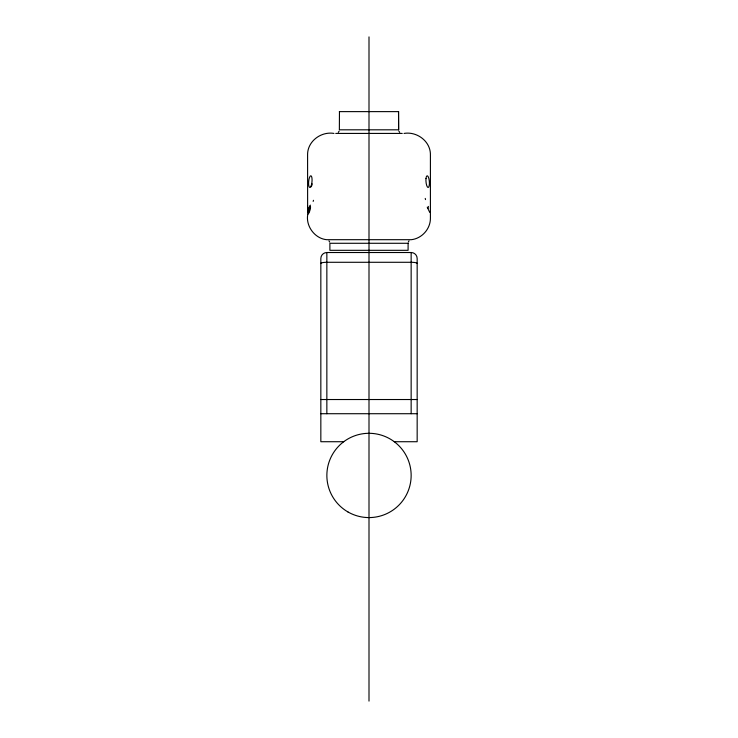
<?xml version="1.0" encoding="UTF-8"?>
<svg xmlns="http://www.w3.org/2000/svg" width="738" height="738" viewBox="0 0 738 738"><rect width="100%" height="100%" fill="white"/><g stroke="black" fill="none" stroke-linecap="round" stroke-linejoin="round"><path stroke-width="1.11" d="M339.462 111.623L339.36 129.814L398.631 129.814L398.538 111.623L398.603 129.814M310.089 207.913C311.242 203.245 310.144 213.55 307.645 214.315M307.589 211.935L309.766 206.16L310.108 207.756M309.849 208.697L309.905 208.54A8.561 2.113 -87.7 0 1 309.932 208.725M309.849 207.129L309.591 206.4M308.078 213.061C304.84 225.007 314.323 238.568 326.703 239.693L411.297 239.693C421.905 238.559 430.54 228.835 430.411 218.171L430.411 155.1C430.808 141.502 417.071 131.207 404.046 133.421M309.277 208.494L307.626 211.926L307.589 155.1C307.192 141.502 320.929 131.207 333.954 133.421M408.335 242.036L409.027 240.883M307.663 211.88L307.589 205.847M338.299 132.37L339.102 131.143M339.36 111.623L398.64 111.623M335.753 133.421L402.247 133.421M343.714 441.721L320.836 441.721L320.836 258.558A6.024 6.024 0 0 1 326.851 252.516L411.149 252.516A6.024 6.024 0 0 1 417.164 258.54L417.164 441.721L394.286 441.721M321.058 399.526L416.942 399.526M320.836 413.714L417.164 413.714M398.898 131.143L399.701 132.37M328.973 240.883L329.665 242.036M428.409 206.4L428.012 208.319M411.149 252.516L411.149 413.714M369 36.9L369 701.1M326.851 252.516L326.851 413.714M312.22 183.836A5.849 2.149 -89.9 0 1 310.947 186.88M425.236 198.411A26.042 1.448 74.9 0 1 425.522 199.601M429.756 212.369A28.09 0.627 66.1 0 1 427.247 207.184M310.375 205.109A26.042 0.572 -67.9 0 1 307.958 210.524M313.17 201.4A28.09 1.67 -73.3 0 1 313.466 200.293M308.613 212.47A29.668 1.78 -73.4 0 1 308.982 210.404M309.13 210.072A28.118 2.279 -74.2 0 1 308.641 211.013M320.836 263.42A6.024 1.135 0 0 1 326.851 262.285L411.149 262.285A6.024 1.135 0 0 1 417.164 263.42M408.114 243.282L408.086 250.32L329.886 250.32L329.886 243.282L408.114 243.282M311.482 184.758A5.886 1.67 -84.7 0 0 310.901 175.773A5.886 1.67 -84.7 0 0 308.613 184.352A5.886 1.67 -84.7 0 0 311.482 184.758M425.983 178.605A5.886 1.688 85.1 0 0 428.095 187.489A5.886 1.688 85.1 0 0 428.926 178.79A5.886 1.688 85.1 0 0 425.983 178.605M347.93 511.941A42.149 42.149 0 0 0 411.149 475.438A42.149 42.149 0 0 0 347.93 438.944A42.149 42.149 0 0 0 347.93 511.941"/></g></svg>
